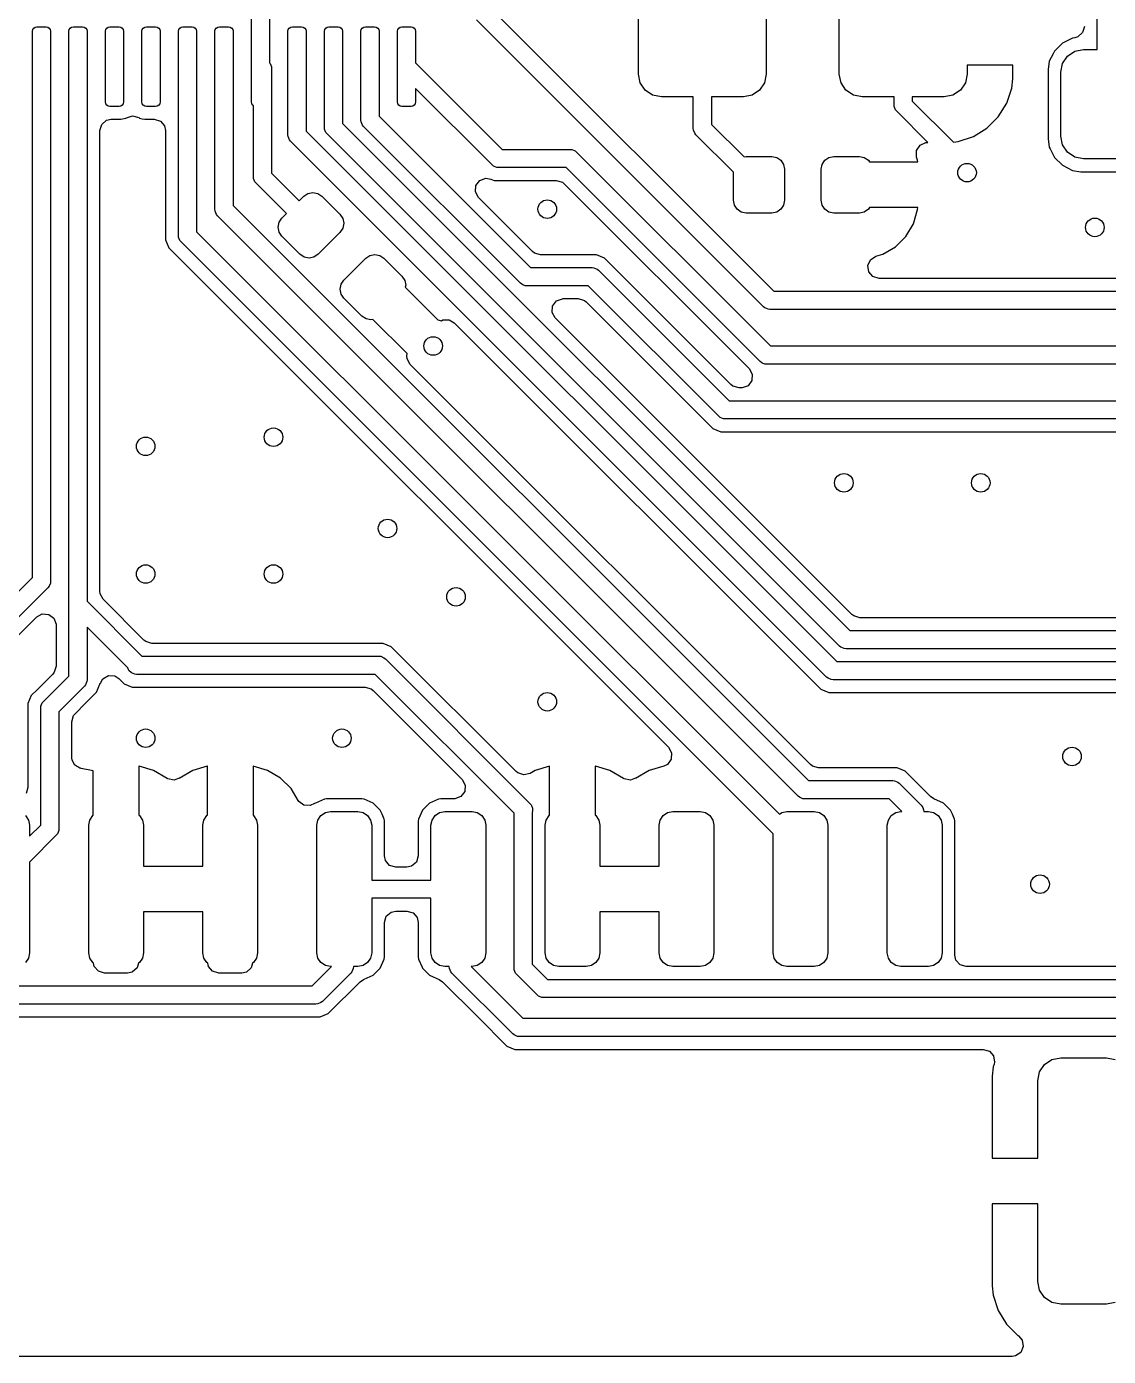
# Model space of a CAD drawing. Header units: inches. Extents: x 5.14 to 7.42, y -4.57 to -3.18.
# Drawn here: x 5.948 to 6.415, y -4.566 to -3.992 of the extents above; entities that cross this region are included whole.
import ezdxf

# ---------------------------------------------------------------- set-up
doc = ezdxf.new("R2010")
doc.units = ezdxf.units.IN
doc.header["$MEASUREMENT"] = 0
doc.layers.add('F.Cu', color=13, linetype='CONTINUOUS', true_color=0xc83434)

msp = doc.modelspace()

# ---------------------------------------------------------------- linework, layer by layer
at = {"layer": 'F.Cu', "linetype": 'CONTINUOUS'}
for p, q in [((6.40996, -4.00163), (6.40996, -3.96689)), ((6.04512, -3.99376), (6.04512, -3.97953)), ((6.05299, -3.97774), (6.05299, -3.99376)), ((6.14896, -3.98447), (6.27045, -4.10596)), ((6.21213, -4.01226), (6.21213, -3.9847)), ((6.26724, -3.9847), (6.26724, -4.01226)), ((6.29874, -4.01226), (6.29874, -3.98555)), ((5.95063, -3.99376), (5.95078, -3.99301)), ((5.95063, -4.00902), (5.95063, -3.99376)), ((5.95078, -3.99301), (5.95121, -3.99237)), ((5.95121, -3.99237), (5.95185, -3.99194)), ((5.95185, -3.99194), (5.9526, -3.99179)), ((5.9526, -3.99179), (5.95654, -3.99179)), ((5.95654, -3.99179), (5.95729, -3.99194)), ((5.95729, -3.99194), (5.95793, -3.99237)), ((5.95793, -3.99237), (5.95835, -3.99301)), ((5.95835, -3.99301), (5.9585, -3.99376)), ((5.9585, -3.99376), (5.9585, -4.00902)), ((5.96638, -3.99376), (5.96653, -3.99301)), ((5.96638, -4.00902), (5.96638, -3.99376)), ((5.96653, -3.99301), (5.96695, -3.99237)), ((5.96695, -3.99237), (5.96759, -3.99194)), ((5.96759, -3.99194), (5.96835, -3.99179)), ((5.96835, -3.99179), (5.97228, -3.99179)), ((5.97228, -3.99179), (5.97304, -3.99194)), ((5.97304, -3.99194), (5.97368, -3.99237)), ((5.97368, -3.99237), (5.9741, -3.99301)), ((5.9741, -3.99301), (5.97425, -3.99376)), ((5.97425, -3.99376), (5.97425, -4.02427)), ((5.98213, -3.99376), (5.98228, -3.99301)), ((5.98213, -4.02427), (5.98213, -3.99376)), ((5.98228, -3.99301), (5.9827, -3.99237)), ((5.9827, -3.99237), (5.98334, -3.99194)), ((5.98334, -3.99194), (5.98409, -3.99179)), ((5.98409, -3.99179), (5.98803, -3.99179)), ((5.98803, -3.99179), (5.98878, -3.99194)), ((5.98878, -3.99194), (5.98942, -3.99237)), ((5.98942, -3.99237), (5.98985, -3.99301)), ((5.98985, -3.99301), (5.99, -3.99376)), ((5.99, -3.99376), (5.99, -4.02427)), ((5.99787, -3.99376), (5.99802, -3.99301)), ((5.99787, -4.02427), (5.99787, -3.99376)), ((5.99802, -3.99301), (5.99845, -3.99237)), ((5.99845, -3.99237), (5.99909, -3.99194)), ((5.99909, -3.99194), (5.99984, -3.99179)), ((5.99984, -3.99179), (6.00378, -3.99179)), ((6.00378, -3.99179), (6.00453, -3.99194)), ((6.00453, -3.99194), (6.00517, -3.99237)), ((6.00517, -3.99237), (6.0056, -3.99301)), ((6.0056, -3.99301), (6.00575, -3.99376)), ((6.00575, -3.99376), (6.00575, -4.02427)), ((6.01362, -3.99376), (6.01377, -3.99301)), ((6.01362, -4.00902), (6.01362, -3.99376)), ((6.01377, -3.99301), (6.0142, -3.99237)), ((6.0142, -3.99237), (6.01484, -3.99194)), ((6.01484, -3.99194), (6.01559, -3.99179)), ((6.01559, -3.99179), (6.01953, -3.99179)), ((6.01953, -3.99179), (6.02028, -3.99194)), ((6.02028, -3.99194), (6.02092, -3.99237)), ((6.02092, -3.99237), (6.02135, -3.99301)), ((6.02135, -3.99301), (6.0215, -3.99376)), ((6.0215, -3.99376), (6.0215, -4.00902)), ((6.02937, -3.99376), (6.02952, -3.99301)), ((6.02937, -4.00902), (6.02937, -3.99376)), ((6.02952, -3.99301), (6.02995, -3.99237)), ((6.02995, -3.99237), (6.03059, -3.99194)), ((6.03059, -3.99194), (6.03134, -3.99179)), ((6.03134, -3.99179), (6.03528, -3.99179)), ((6.03528, -3.99179), (6.03603, -3.99194)), ((6.03603, -3.99194), (6.03667, -3.99237)), ((6.03667, -3.99237), (6.03709, -3.99301)), ((6.03709, -3.99301), (6.03724, -3.99376)), ((6.03724, -3.99376), (6.03724, -4.00902)), ((6.04512, -4.02427), (6.04512, -3.99376)), ((6.05299, -3.99376), (6.05299, -4.00745)), ((6.06087, -3.99376), (6.06102, -3.99301)), ((6.06087, -4.00902), (6.06087, -3.99376)), ((6.06102, -3.99301), (6.06144, -3.99237)), ((6.06144, -3.99237), (6.06208, -3.99194)), ((6.06208, -3.99194), (6.06283, -3.99179)), ((6.06283, -3.99179), (6.06677, -3.99179)), ((6.06677, -3.99179), (6.06753, -3.99194)), ((6.06753, -3.99194), (6.06816, -3.99237)), ((6.06816, -3.99237), (6.06859, -3.99301)), ((6.06859, -3.99301), (6.06874, -3.99376)), ((6.06874, -3.99376), (6.06874, -4.00902)), ((6.07661, -3.99376), (6.07676, -3.99301)), ((6.07661, -4.00902), (6.07661, -3.99376)), ((6.07676, -3.99301), (6.07719, -3.99237)), ((6.07719, -3.99237), (6.07783, -3.99194)), ((6.07783, -3.99194), (6.07858, -3.99179)), ((6.07858, -3.99179), (6.08252, -3.99179)), ((6.08252, -3.99179), (6.08327, -3.99194)), ((6.08327, -3.99194), (6.08391, -3.99237)), ((6.08391, -3.99237), (6.08434, -3.99301)), ((6.08434, -3.99301), (6.08449, -3.99376)), ((6.08449, -3.99376), (6.08449, -4.00902)), ((6.09236, -3.99376), (6.09251, -3.99301)), ((6.09236, -4.00902), (6.09236, -3.99376)), ((6.09251, -3.99301), (6.09294, -3.99237)), ((6.09294, -3.99237), (6.09358, -3.99194)), ((6.09358, -3.99194), (6.09433, -3.99179)), ((6.09433, -3.99179), (6.09827, -3.99179)), ((6.09827, -3.99179), (6.09902, -3.99194)), ((6.09902, -3.99194), (6.09966, -3.99237)), ((6.09966, -3.99237), (6.10009, -3.99301)), ((6.10009, -3.99301), (6.10024, -3.99376)), ((6.10024, -3.99376), (6.10024, -4.00902)), ((6.10811, -3.99376), (6.10826, -3.99301)), ((6.10811, -4.02427), (6.10811, -3.99376)), ((6.10826, -3.99301), (6.10869, -3.99237)), ((6.10869, -3.99237), (6.10933, -3.99194)), ((6.10933, -3.99194), (6.11008, -3.99179)), ((6.11008, -3.99179), (6.11402, -3.99179)), ((6.11402, -3.99179), (6.11477, -3.99194)), ((6.11477, -3.99194), (6.11541, -3.99237)), ((6.11541, -3.99237), (6.11583, -3.99301)), ((6.11583, -3.99301), (6.11598, -3.99376)), ((6.11598, -3.99376), (6.11598, -4.00738)), ((6.26604, -4.11269), (6.14224, -3.98889)), ((6.40367, -3.99434), (6.40159, -3.99615)), ((6.40444, -3.9917), (6.40367, -3.99434)), ((6.39499, -3.99889), (6.39155, -4.00233)), ((6.39933, -3.99668), (6.39499, -3.99889)), ((6.39499, -3.99889), (6.39499, -3.99889)), ((6.39499, -3.99889), (6.39499, -3.99889)), ((6.40032, -3.99653), (6.39933, -3.99668)), ((6.39933, -3.99668), (6.39933, -3.99668)), ((6.39933, -3.99668), (6.39933, -3.99668)), ((6.40159, -3.99615), (6.40032, -3.99653)), ((6.39098, -4.00344), (6.38934, -4.00667)), ((6.39155, -4.00233), (6.39098, -4.00344)), ((6.39155, -4.00233), (6.39155, -4.00233)), ((6.39155, -4.00233), (6.39155, -4.00233)), ((6.39504, -4.00771), (6.39717, -4.00452)), ((6.39717, -4.00452), (6.40037, -4.00238)), ((6.40037, -4.00238), (6.40413, -4.00163)), ((6.40413, -4.00163), (6.40996, -4.00163)), ((5.95063, -4.22949), (5.95063, -4.00902)), ((5.9585, -4.00902), (5.9585, -4.23112)), ((5.96638, -4.27205), (5.96638, -4.00902)), ((5.96638, -4.00902), (5.96638, -4.00902)), ((6.01362, -4.08189), (6.01362, -4.00902)), ((6.0215, -4.00902), (6.0215, -4.08026)), ((6.02937, -4.07059), (6.02937, -4.00902)), ((6.03724, -4.00902), (6.03724, -4.06896)), ((6.05299, -4.00745), (6.05319, -4.00769)), ((6.05319, -4.00769), (6.05378, -4.00911)), ((6.05378, -4.00911), (6.05386, -4.00988)), ((6.05386, -4.00988), (6.05386, -4.05497)), ((6.06087, -4.03844), (6.06087, -4.00902)), ((6.06874, -4.00902), (6.06874, -4.03681)), ((6.07661, -4.03523), (6.07661, -4.00902)), ((6.08449, -4.00902), (6.08449, -4.0336)), ((6.09236, -4.03207), (6.09236, -4.00902)), ((6.10024, -4.00902), (6.10024, -4.03044)), ((6.11598, -4.00738), (6.15334, -4.04474)), ((6.37354, -4.00833), (6.35386, -4.00833)), ((6.35386, -4.00833), (6.35386, -4.01226)), ((6.37354, -4.01423), (6.37354, -4.00833)), ((6.38934, -4.00667), (6.38877, -4.01027)), ((6.38877, -4.01027), (6.38877, -4.04024)), ((6.38934, -4.00667), (6.38934, -4.00667)), ((6.39429, -4.01148), (6.39504, -4.00771)), ((6.39429, -4.03904), (6.39429, -4.01148)), ((6.21288, -4.01603), (6.21213, -4.01226)), ((6.21501, -4.01922), (6.21288, -4.01603)), ((6.2665, -4.01603), (6.26436, -4.01922)), ((6.26724, -4.01226), (6.2665, -4.01603)), ((6.29949, -4.01603), (6.29874, -4.01226)), ((6.30162, -4.01922), (6.29949, -4.01603)), ((6.35311, -4.01603), (6.35098, -4.01922)), ((6.35386, -4.01226), (6.35311, -4.01603)), ((6.37313, -4.01828), (6.37354, -4.01423)), ((6.37354, -4.01423), (6.37354, -4.01423)), ((6.14893, -4.05147), (6.11598, -4.01852)), ((6.11598, -4.01852), (6.11598, -4.02427)), ((6.2182, -4.02136), (6.21501, -4.01922)), ((6.22197, -4.02211), (6.2182, -4.02136)), ((6.23575, -4.02211), (6.22197, -4.02211)), ((6.23575, -4.03561), (6.23575, -4.02211)), ((6.2574, -4.02211), (6.24362, -4.02211)), ((6.24362, -4.02211), (6.24362, -4.03398)), ((6.26117, -4.02136), (6.2574, -4.02211)), ((6.26436, -4.01922), (6.26117, -4.02136)), ((6.30482, -4.02136), (6.30162, -4.01922)), ((6.30858, -4.02211), (6.30482, -4.02136)), ((6.32236, -4.02211), (6.30858, -4.02211)), ((6.32236, -4.02553), (6.32236, -4.02211)), ((6.34402, -4.02211), (6.33024, -4.02211)), ((6.33024, -4.02211), (6.33024, -4.0239)), ((6.34778, -4.02136), (6.34402, -4.02211)), ((6.35098, -4.01922), (6.34778, -4.02136)), ((6.37096, -4.02483), (6.37313, -4.01828)), ((6.37313, -4.01828), (6.37313, -4.01828)), ((5.97425, -4.02427), (5.97425, -4.02427)), ((5.97425, -4.02427), (5.97425, -4.23977)), ((5.98228, -4.02502), (5.98213, -4.02427)), ((5.9827, -4.02566), (5.98228, -4.02502)), ((5.98334, -4.02609), (5.9827, -4.02566)), ((5.98409, -4.02624), (5.98334, -4.02609)), ((5.98803, -4.02624), (5.98409, -4.02624)), ((5.98878, -4.02609), (5.98803, -4.02624)), ((5.98942, -4.02566), (5.98878, -4.02609)), ((5.98985, -4.02502), (5.98942, -4.02566)), ((5.99, -4.02427), (5.98985, -4.02502)), ((5.99802, -4.02502), (5.99787, -4.02427)), ((5.99845, -4.02566), (5.99802, -4.02502)), ((5.99909, -4.02609), (5.99845, -4.02566)), ((5.99984, -4.02624), (5.99909, -4.02609)), ((6.00378, -4.02624), (5.99984, -4.02624)), ((6.00453, -4.02609), (6.00378, -4.02624)), ((6.00517, -4.02566), (6.00453, -4.02609)), ((6.0056, -4.02502), (6.00517, -4.02566)), ((6.00575, -4.02427), (6.0056, -4.02502)), ((6.04527, -4.02502), (6.04512, -4.02427)), ((6.04569, -4.02566), (6.04527, -4.02502)), ((6.04598, -4.02586), (6.04569, -4.02566)), ((6.04598, -4.0566), (6.04598, -4.02586)), ((6.10826, -4.02502), (6.10811, -4.02427)), ((6.10869, -4.02566), (6.10826, -4.02502)), ((6.10933, -4.02609), (6.10869, -4.02566)), ((6.11008, -4.02624), (6.10933, -4.02609)), ((6.11402, -4.02624), (6.11008, -4.02624)), ((6.11477, -4.02609), (6.11402, -4.02624)), ((6.11541, -4.02566), (6.11477, -4.02609)), ((6.11583, -4.02502), (6.11541, -4.02566)), ((6.11598, -4.02427), (6.11583, -4.02502)), ((6.32244, -4.0263), (6.32236, -4.02553)), ((6.32303, -4.02772), (6.32244, -4.0263)), ((6.32352, -4.02831), (6.32303, -4.02772)), ((6.33699, -4.04179), (6.32352, -4.02831)), ((6.33024, -4.0239), (6.34793, -4.04159)), ((6.36734, -4.0307), (6.37096, -4.02483)), ((6.37096, -4.02483), (6.37096, -4.02483)), ((5.97977, -4.03664), (5.98055, -4.034)), ((5.98055, -4.034), (5.98263, -4.0322)), ((5.98263, -4.0322), (5.98465, -4.03176)), ((5.98465, -4.03176), (5.98877, -4.03176)), ((5.98877, -4.03176), (5.99095, -4.03133)), ((5.99095, -4.03133), (5.99122, -4.03114)), ((5.99122, -4.03114), (5.99385, -4.03032)), ((5.99385, -4.03032), (5.9965, -4.03105)), ((5.9965, -4.03105), (5.99665, -4.03114)), ((5.99665, -4.03114), (5.99692, -4.03133)), ((5.99692, -4.03133), (5.99692, -4.03133)), ((5.99692, -4.03133), (5.99692, -4.03133)), ((5.99692, -4.03133), (5.99794, -4.03153)), ((5.99794, -4.03153), (5.99911, -4.03176)), ((5.99911, -4.03176), (6.00322, -4.03176)), ((6.00322, -4.03176), (6.00586, -4.03253)), ((6.00586, -4.03253), (6.00766, -4.03461)), ((6.08449, -4.0336), (6.30328, -4.25239)), ((6.09244, -4.03283), (6.09236, -4.03207)), ((6.09303, -4.03425), (6.09244, -4.03283)), ((6.09352, -4.03485), (6.09303, -4.03425)), ((6.10024, -4.03044), (6.16557, -4.09577)), ((6.24362, -4.03398), (6.25764, -4.048)), ((6.36245, -4.03558), (6.36734, -4.0307)), ((5.97977, -4.23546), (5.97977, -4.03664)), ((6.00766, -4.03461), (6.0081, -4.03664)), ((6.0081, -4.03664), (6.0081, -4.08377)), ((6.06094, -4.03921), (6.06087, -4.03844)), ((6.06153, -4.04063), (6.06094, -4.03921)), ((6.06874, -4.03681), (6.29769, -4.26577)), ((6.07669, -4.036), (6.07661, -4.03523)), ((6.07728, -4.03742), (6.07669, -4.036)), ((6.07777, -4.03802), (6.07728, -4.03742)), ((6.29887, -4.25911), (6.07777, -4.03802)), ((6.16115, -4.10249), (6.09352, -4.03485)), ((6.23582, -4.03638), (6.23575, -4.03561)), ((6.23641, -4.0378), (6.23582, -4.03638)), ((6.2369, -4.03839), (6.23641, -4.0378)), ((6.25307, -4.05456), (6.2369, -4.03839)), ((6.35003, -4.04138), (6.35658, -4.03921)), ((6.35658, -4.03921), (6.36245, -4.03558)), ((6.35658, -4.03921), (6.35658, -4.03921)), ((6.38877, -4.04024), (6.38877, -4.04024)), ((6.38877, -4.04024), (6.38934, -4.04384)), ((6.39504, -4.0428), (6.39429, -4.03904)), ((6.06202, -4.04123), (6.06153, -4.04063)), ((6.29328, -4.27249), (6.06202, -4.04123)), ((6.15334, -4.04474), (6.1826, -4.04474)), ((6.1826, -4.04474), (6.18337, -4.04482)), ((6.18337, -4.04482), (6.18479, -4.04541)), ((6.18479, -4.04541), (6.18538, -4.0459)), ((6.18538, -4.0459), (6.26907, -4.12959)), ((6.3321, -4.04804), (6.33211, -4.04528)), ((6.33211, -4.04528), (6.3336, -4.04297)), ((6.3336, -4.04297), (6.33611, -4.04184)), ((6.33611, -4.04184), (6.33679, -4.04179)), ((6.33679, -4.04179), (6.33699, -4.04179)), ((6.34793, -4.04159), (6.35003, -4.04138)), ((6.38934, -4.04384), (6.38934, -4.04384)), ((6.38934, -4.04384), (6.38971, -4.04457)), ((6.38971, -4.04457), (6.39155, -4.04818)), ((6.39717, -4.046), (6.39504, -4.0428)), ((6.40037, -4.04813), (6.39717, -4.046)), ((6.14953, -4.05195), (6.14893, -4.05147)), ((6.25764, -4.048), (6.25858, -4.04781)), ((6.25858, -4.04781), (6.26961, -4.04781)), ((6.26961, -4.04781), (6.27172, -4.04823)), ((6.27172, -4.04823), (6.2735, -4.04943)), ((6.2735, -4.04943), (6.2747, -4.05122)), ((6.2747, -4.05122), (6.27512, -4.05333)), ((6.29087, -4.05333), (6.29129, -4.05122)), ((6.29129, -4.05122), (6.29248, -4.04943)), ((6.29248, -4.04943), (6.29427, -4.04823)), ((6.29427, -4.04823), (6.29638, -4.04781)), ((6.29638, -4.04781), (6.3074, -4.04781)), ((6.3074, -4.04781), (6.30951, -4.04823)), ((6.30951, -4.04823), (6.3113, -4.04943)), ((6.3113, -4.04943), (6.3118, -4.05018)), ((6.3118, -4.05018), (6.33255, -4.05018)), ((6.33249, -4.04935), (6.3321, -4.04804)), ((6.33255, -4.05018), (6.33249, -4.04935)), ((6.39155, -4.04818), (6.39155, -4.04818)), ((6.39155, -4.04818), (6.39155, -4.04818)), ((6.39155, -4.04818), (6.39499, -4.05162)), ((6.39499, -4.05162), (6.39499, -4.05162)), ((6.39499, -4.05162), (6.39499, -4.05162)), ((6.39499, -4.05162), (6.39933, -4.05383)), ((6.40413, -4.04888), (6.40037, -4.04813)), ((6.42579, -4.04888), (6.40413, -4.04888)), ((6.04606, -4.05737), (6.04598, -4.0566)), ((6.04665, -4.05878), (6.04606, -4.05737)), ((6.05386, -4.05497), (6.0658, -4.06691)), ((6.14366, -4.05817), (6.14624, -4.05721)), ((6.14624, -4.05721), (6.14846, -4.05757)), ((6.15094, -4.05254), (6.14953, -4.05195)), ((6.15171, -4.05262), (6.15094, -4.05254)), ((6.18097, -4.05262), (6.15171, -4.05262)), ((6.26466, -4.13631), (6.18097, -4.05262)), ((6.25307, -4.06671), (6.25307, -4.05456)), ((6.27512, -4.05333), (6.27512, -4.06671)), ((6.29087, -4.06671), (6.29087, -4.05333)), ((6.39933, -4.05383), (6.39933, -4.05383)), ((6.39933, -4.05383), (6.39933, -4.05383)), ((6.39933, -4.05383), (6.40292, -4.0544)), ((6.40292, -4.0544), (6.40292, -4.0544)), ((6.40292, -4.0544), (6.427, -4.0544)), ((6.04714, -4.05938), (6.04665, -4.05878)), ((6.06023, -4.07248), (6.04714, -4.05938)), ((6.14182, -4.06312), (6.14201, -4.06037)), ((6.14314, -4.06553), (6.14182, -4.06312)), ((6.14201, -4.06037), (6.14366, -4.05817)), ((6.14846, -4.05757), (6.14983, -4.05814)), ((6.14983, -4.05814), (6.17666, -4.05814)), ((6.17666, -4.05814), (6.1793, -4.05891)), ((6.1793, -4.05891), (6.18011, -4.05957)), ((6.18011, -4.05957), (6.2599, -4.13936)), ((6.03724, -4.06896), (6.28544, -4.31716)), ((6.0658, -4.06691), (6.06775, -4.06496)), ((6.06775, -4.06496), (6.06954, -4.06376)), ((6.06954, -4.06376), (6.07165, -4.06334)), ((6.07165, -4.06334), (6.07376, -4.06376)), ((6.07376, -4.06376), (6.07554, -4.06496)), ((6.07554, -4.06496), (6.08334, -4.07275)), ((6.16642, -4.08882), (6.14314, -4.06553)), ((6.25349, -4.06882), (6.25307, -4.06671)), ((6.25469, -4.07061), (6.25349, -4.06882)), ((6.2747, -4.06882), (6.2735, -4.07061)), ((6.27512, -4.06671), (6.2747, -4.06882)), ((6.29129, -4.06882), (6.29087, -4.06671)), ((6.29248, -4.07061), (6.29129, -4.06882)), ((6.02945, -4.07136), (6.02937, -4.07059)), ((6.03003, -4.07278), (6.02945, -4.07136)), ((6.03052, -4.07337), (6.03003, -4.07278)), ((6.28103, -4.32388), (6.03052, -4.07337)), ((6.05709, -4.07621), (6.05828, -4.07442)), ((6.05828, -4.07442), (6.06023, -4.07248)), ((6.08334, -4.07275), (6.08453, -4.07454)), ((6.08453, -4.07454), (6.08495, -4.07665)), ((6.25647, -4.0718), (6.25469, -4.07061)), ((6.25858, -4.07222), (6.25647, -4.0718)), ((6.26961, -4.07222), (6.25858, -4.07222)), ((6.27172, -4.0718), (6.26961, -4.07222)), ((6.2735, -4.07061), (6.27172, -4.0718)), ((6.29427, -4.0718), (6.29248, -4.07061)), ((6.29638, -4.07222), (6.29427, -4.0718)), ((6.3074, -4.07222), (6.29638, -4.07222)), ((6.30951, -4.0718), (6.3074, -4.07222)), ((6.3113, -4.07061), (6.30951, -4.0718)), ((6.3118, -4.06986), (6.3113, -4.07061)), ((6.33255, -4.06986), (6.3118, -4.06986)), ((6.33071, -4.0768), (6.33249, -4.07069)), ((6.33249, -4.07069), (6.33255, -4.06986)), ((6.33249, -4.07069), (6.33249, -4.07069)), ((6.0215, -4.08026), (6.27289, -4.33165)), ((6.05667, -4.07832), (6.05709, -4.07621)), ((6.05709, -4.08043), (6.05667, -4.07832)), ((6.05828, -4.08222), (6.05709, -4.08043)), ((6.08453, -4.07876), (6.08334, -4.08055)), ((6.08495, -4.07665), (6.08453, -4.07876)), ((6.32747, -4.08228), (6.33071, -4.0768)), ((6.33071, -4.0768), (6.33071, -4.0768)), ((6.0081, -4.08377), (6.00954, -4.08724)), ((6.0137, -4.08265), (6.01362, -4.08189)), ((6.01429, -4.08407), (6.0137, -4.08265)), ((6.01478, -4.08467), (6.01429, -4.08407)), ((6.27024, -4.34013), (6.01478, -4.08467)), ((6.06608, -4.09001), (6.05828, -4.08222)), ((6.08334, -4.08055), (6.07387, -4.09001)), ((6.32297, -4.08678), (6.32747, -4.08228)), ((6.32747, -4.08228), (6.32747, -4.08228)), ((6.00954, -4.08724), (6.22509, -4.30279)), ((6.06787, -4.09121), (6.06608, -4.09001)), ((6.06998, -4.09163), (6.06787, -4.09121)), ((6.07208, -4.09121), (6.06998, -4.09163)), ((6.07387, -4.09001), (6.07208, -4.09121)), ((6.08501, -4.10115), (6.09447, -4.09168)), ((6.09447, -4.09168), (6.09626, -4.09049)), ((6.09626, -4.09049), (6.09837, -4.09007)), ((6.09837, -4.09007), (6.10048, -4.09049)), ((6.10048, -4.09049), (6.10227, -4.09168)), ((6.10227, -4.09168), (6.11006, -4.09948)), ((6.16724, -4.08947), (6.16642, -4.08882)), ((6.16988, -4.09025), (6.16724, -4.08947)), ((6.19397, -4.09025), (6.16988, -4.09025)), ((6.19744, -4.09169), (6.19397, -4.09025)), ((6.19397, -4.09025), (6.19397, -4.09025)), ((6.25201, -4.14626), (6.19744, -4.09169)), ((6.31222, -4.09237), (6.31454, -4.09088)), ((6.31454, -4.09088), (6.31455, -4.09087)), ((6.31455, -4.09087), (6.31749, -4.09002)), ((6.31749, -4.09002), (6.32297, -4.08678)), ((6.31749, -4.09002), (6.31749, -4.09002)), ((6.32297, -4.08678), (6.32297, -4.08678)), ((6.16557, -4.09577), (6.19209, -4.09577)), ((6.19209, -4.09577), (6.19285, -4.09584)), ((6.19285, -4.09584), (6.19427, -4.09643)), ((6.19427, -4.09643), (6.19487, -4.09692)), ((6.19487, -4.09692), (6.25116, -4.15321)), ((6.31108, -4.09487), (6.31222, -4.09237)), ((6.31147, -4.09759), (6.31108, -4.09487)), ((6.31327, -4.09967), (6.31147, -4.09759)), ((6.08339, -4.10505), (6.08381, -4.10294)), ((6.08381, -4.10294), (6.08501, -4.10115)), ((6.11006, -4.09948), (6.11126, -4.10127)), ((6.11126, -4.10127), (6.11168, -4.10338)), ((6.11168, -4.10338), (6.1115, -4.10426)), ((6.16175, -4.10298), (6.16115, -4.10249)), ((6.16216, -4.10315), (6.16175, -4.10298)), ((6.16317, -4.10357), (6.16216, -4.10315)), ((6.31591, -4.10044), (6.31327, -4.09967)), ((6.54477, -4.10044), (6.31591, -4.10044)), ((6.08381, -4.10716), (6.08339, -4.10505)), ((6.08501, -4.10894), (6.08381, -4.10716)), ((6.0928, -4.11674), (6.08501, -4.10894)), ((6.1115, -4.10426), (6.12557, -4.11833)), ((6.16394, -4.10364), (6.16317, -4.10357)), ((6.19046, -4.10364), (6.16394, -4.10364)), ((6.17671, -4.11014), (6.17929, -4.10917)), ((6.17929, -4.10917), (6.17964, -4.10916)), ((6.17964, -4.10916), (6.18615, -4.10916)), ((6.18615, -4.10916), (6.18879, -4.10994)), ((6.24674, -4.15993), (6.19046, -4.10364)), ((6.27045, -4.10596), (6.54908, -4.10596)), ((6.17487, -4.11508), (6.17507, -4.11234)), ((6.17507, -4.11234), (6.17671, -4.11014)), ((6.18879, -4.10994), (6.1896, -4.11059)), ((6.1896, -4.11059), (6.24417, -4.16516)), ((6.26663, -4.11318), (6.26604, -4.11269)), ((6.26805, -4.11376), (6.26663, -4.11318)), ((6.26882, -4.11384), (6.26805, -4.11376)), ((6.55071, -4.11384), (6.26882, -4.11384)), ((6.09459, -4.11793), (6.0928, -4.11674)), ((6.0967, -4.11835), (6.09459, -4.11793)), ((6.09758, -4.11818), (6.0967, -4.11835)), ((6.11226, -4.13285), (6.09758, -4.11818)), ((6.12557, -4.11833), (6.1271, -4.11874)), ((6.1271, -4.11874), (6.1277, -4.11835)), ((6.1277, -4.11835), (6.13045, -4.11833)), ((6.13045, -4.11833), (6.13256, -4.11957)), ((6.13256, -4.11957), (6.29071, -4.27772)), ((6.17619, -4.1175), (6.17487, -4.11508)), ((6.30414, -4.24544), (6.17619, -4.1175)), ((6.26907, -4.12959), (6.55572, -4.12959)), ((6.11222, -4.13391), (6.11226, -4.13285)), ((6.11232, -4.13514), (6.11222, -4.13391)), ((6.11364, -4.13755), (6.11232, -4.13514)), ((6.2863, -4.31021), (6.11364, -4.13755)), ((6.26525, -4.1368), (6.26466, -4.13631)), ((6.26567, -4.13697), (6.26525, -4.1368)), ((6.26667, -4.13739), (6.26567, -4.13697)), ((6.26744, -4.13746), (6.26667, -4.13739)), ((6.55735, -4.13746), (6.26744, -4.13746)), ((6.2599, -4.13936), (6.26122, -4.14177)), ((6.26122, -4.14177), (6.26102, -4.14451)), ((6.25283, -4.14691), (6.25201, -4.14626)), ((6.25547, -4.14769), (6.25283, -4.14691)), ((6.25645, -4.14769), (6.25547, -4.14769)), ((6.2568, -4.14768), (6.25645, -4.14769)), ((6.25937, -4.14672), (6.2568, -4.14768)), ((6.26102, -4.14451), (6.25937, -4.14672)), ((6.25116, -4.15321), (6.55695, -4.15321)), ((6.24734, -4.16042), (6.24674, -4.15993)), ((6.24876, -4.16101), (6.24734, -4.16042)), ((6.24417, -4.16516), (6.24765, -4.1666)), ((6.24765, -4.1666), (6.24765, -4.1666)), ((6.24765, -4.1666), (6.56046, -4.1666)), ((6.24953, -4.16108), (6.24876, -4.16101)), ((6.55858, -4.16108), (6.24953, -4.16108)), ((5.86115, -4.31896), (5.95063, -4.22949)), ((5.95735, -4.2339), (5.86787, -4.32338)), ((5.95784, -4.2333), (5.95735, -4.2339)), ((5.95843, -4.23188), (5.95784, -4.2333)), ((5.9585, -4.23112), (5.95843, -4.23188)), ((5.97988, -4.2365), (5.97977, -4.23546)), ((5.97425, -4.23977), (5.99793, -4.26344)), ((5.9812, -4.23891), (5.97988, -4.2365)), ((5.99879, -4.2565), (5.9812, -4.23891)), ((5.88238, -4.31668), (5.95252, -4.24653)), ((5.95252, -4.24653), (5.95494, -4.24521)), ((5.95494, -4.24521), (5.95768, -4.24541)), ((5.95768, -4.24541), (5.95988, -4.24706)), ((6.30495, -4.2461), (6.30414, -4.24544)), ((6.30759, -4.24687), (6.30495, -4.2461)), ((6.92823, -4.24687), (6.30759, -4.24687)), ((5.95988, -4.24706), (5.96085, -4.24964)), ((5.96085, -4.24964), (5.96086, -4.24998)), ((5.96086, -4.24998), (5.96086, -4.26774)), ((5.99189, -4.26854), (5.97425, -4.2509)), ((5.97425, -4.2509), (5.97425, -4.27368)), ((6.30328, -4.25239), (6.92635, -4.25239)), ((5.9996, -4.25715), (5.99879, -4.2565)), ((6.00224, -4.25793), (5.9996, -4.25715)), ((6.10201, -4.25793), (6.00224, -4.25793)), ((6.10549, -4.25936), (6.10201, -4.25793)), ((6.10201, -4.25793), (6.10201, -4.25793)), ((5.99793, -4.26344), (6.10013, -4.26344)), ((6.10013, -4.26344), (6.1009, -4.26352)), ((6.1009, -4.26352), (6.10232, -4.26411)), ((6.10232, -4.26411), (6.10291, -4.2646)), ((6.1594, -4.31328), (6.10549, -4.25936)), ((6.29946, -4.2596), (6.29887, -4.25911)), ((6.30088, -4.26019), (6.29946, -4.2596)), ((6.30165, -4.26027), (6.30088, -4.26019)), ((6.92472, -4.26027), (6.30165, -4.26027)), ((5.96086, -4.26774), (5.96008, -4.27038)), ((5.99232, -4.26957), (5.99189, -4.26854)), ((5.9934, -4.27066), (5.99232, -4.26957)), ((6.10291, -4.2646), (6.1653, -4.32699)), ((6.29769, -4.26577), (6.89051, -4.26577)), ((5.95943, -4.27119), (5.95283, -4.27779)), ((5.95541, -4.28302), (5.96638, -4.27205)), ((5.96008, -4.27038), (5.95943, -4.27119)), ((5.97418, -4.27445), (5.97359, -4.27587)), ((5.97425, -4.27368), (5.97418, -4.27445)), ((5.97833, -4.27904), (5.97977, -4.27556)), ((5.97977, -4.27556), (5.97996, -4.27512)), ((5.97977, -4.27556), (5.97977, -4.27556)), ((5.97996, -4.27512), (5.98002, -4.27514)), ((5.98002, -4.27514), (5.98103, -4.27322)), ((5.98103, -4.27322), (5.98342, -4.27186)), ((5.98342, -4.27186), (5.98616, -4.27201)), ((5.98616, -4.27201), (5.98799, -4.27316)), ((5.98799, -4.27316), (5.99023, -4.2754)), ((5.99023, -4.2754), (5.99371, -4.27684)), ((5.99482, -4.27124), (5.9934, -4.27066)), ((5.99559, -4.27132), (5.99482, -4.27124)), ((6.0985, -4.27132), (5.99559, -4.27132)), ((6.15844, -4.33126), (6.0985, -4.27132)), ((6.29388, -4.27298), (6.29328, -4.27249)), ((6.29429, -4.27315), (6.29388, -4.27298)), ((6.2953, -4.27357), (6.29429, -4.27315)), ((6.29606, -4.27364), (6.2953, -4.27357)), ((6.88888, -4.27364), (6.29606, -4.27364)), ((5.95017, -4.28045), (5.94873, -4.28393)), ((5.95283, -4.27779), (5.95017, -4.28045)), ((5.95017, -4.28045), (5.95017, -4.28045)), ((5.9731, -4.27646), (5.96213, -4.28744)), ((5.97359, -4.27587), (5.9731, -4.27646)), ((5.97344, -4.28393), (5.97833, -4.27904)), ((5.99371, -4.27684), (6.09419, -4.27684)), ((6.09419, -4.27684), (6.09683, -4.27761)), ((6.09683, -4.27761), (6.09764, -4.27827)), ((6.09764, -4.27827), (6.13605, -4.31668)), ((6.29071, -4.27772), (6.29418, -4.27916)), ((6.29418, -4.27916), (6.29795, -4.27916)), ((6.29795, -4.27916), (6.88457, -4.27916)), ((5.94873, -4.28393), (5.94873, -4.32013)), ((5.95425, -4.28581), (5.95433, -4.28504)), ((5.95425, -4.33633), (5.95425, -4.28581)), ((5.95433, -4.28504), (5.95492, -4.28362)), ((5.95492, -4.28362), (5.95541, -4.28302)), ((5.96908, -4.28829), (5.97344, -4.28393)), ((5.96213, -4.28744), (5.96213, -4.33796)), ((5.96765, -4.29175), (5.96842, -4.28911)), ((5.96765, -4.30713), (5.96765, -4.29175)), ((5.96842, -4.28911), (5.96908, -4.28829)), ((6.22509, -4.30279), (6.22641, -4.3052)), ((5.96769, -4.30781), (5.96765, -4.30713)), ((5.96781, -4.30806), (5.96769, -4.30781)), ((5.9678, -4.30833), (5.96781, -4.30806)), ((5.96837, -4.30929), (5.9678, -4.30833)), ((5.96883, -4.31031), (5.96837, -4.30929)), ((6.22621, -4.30795), (6.22456, -4.31015)), ((6.22641, -4.3052), (6.22621, -4.30795)), ((5.96906, -4.31046), (5.96883, -4.31031)), ((5.9692, -4.3107), (5.96906, -4.31046)), ((5.96971, -4.31095), (5.9692, -4.3107)), ((5.9702, -4.3112), (5.96971, -4.31095)), ((5.97114, -4.31181), (5.9702, -4.3112)), ((5.97141, -4.31181), (5.97114, -4.31181)), ((5.97165, -4.31193), (5.97141, -4.31181)), ((5.97693, -4.31289), (5.97165, -4.31193)), ((5.97693, -4.3321), (5.97693, -4.31289)), ((5.99671, -4.31096), (5.99661, -4.31095)), ((5.99661, -4.31095), (5.99661, -4.3321)), ((6.00292, -4.31276), (5.99671, -4.31096)), ((5.99671, -4.31096), (5.99671, -4.31096)), ((6.00875, -4.31621), (6.00292, -4.31276)), ((6.00292, -4.31276), (6.00292, -4.31276)), ((6.01983, -4.31276), (6.01401, -4.31621)), ((6.01984, -4.31276), (6.01983, -4.31276)), ((6.02604, -4.31096), (6.01984, -4.31276)), ((6.02614, -4.31095), (6.02604, -4.31096)), ((6.02614, -4.3321), (6.02614, -4.31095)), ((6.04593, -4.31096), (6.04583, -4.31095)), ((6.04583, -4.31095), (6.04583, -4.3321)), ((6.05213, -4.31276), (6.04593, -4.31096)), ((6.04593, -4.31096), (6.04593, -4.31096)), ((6.0577, -4.31606), (6.05213, -4.31276)), ((6.05213, -4.31276), (6.05213, -4.31276)), ((6.16006, -4.31383), (6.1594, -4.31328)), ((6.16267, -4.3147), (6.16006, -4.31383)), ((6.16534, -4.31403), (6.16267, -4.3147)), ((6.16747, -4.31276), (6.16534, -4.31403)), ((6.17368, -4.31096), (6.16747, -4.31276)), ((6.16747, -4.31276), (6.16747, -4.31276)), ((6.17378, -4.31095), (6.17368, -4.31096)), ((6.17378, -4.3321), (6.17378, -4.31095)), ((6.19356, -4.31096), (6.19346, -4.31095)), ((6.19346, -4.31095), (6.19346, -4.3321)), ((6.19977, -4.31276), (6.19356, -4.31096)), ((6.19356, -4.31096), (6.19356, -4.31096)), ((6.2056, -4.31621), (6.19977, -4.31276)), ((6.19977, -4.31276), (6.19977, -4.31276)), ((6.21669, -4.31276), (6.21086, -4.31621)), ((6.223, -4.31093), (6.21669, -4.31276)), ((6.21669, -4.31276), (6.21669, -4.31276)), ((6.22456, -4.31015), (6.223, -4.31093)), ((6.28711, -4.31086), (6.2863, -4.31021)), ((6.28975, -4.31164), (6.28711, -4.31086)), ((6.3237, -4.31164), (6.28975, -4.31164)), ((6.32718, -4.31308), (6.3237, -4.31164)), ((6.3237, -4.31164), (6.3237, -4.31164)), ((6.3381, -4.324), (6.32718, -4.31308)), ((5.94873, -4.32013), (5.94796, -4.32277)), ((6.00911, -4.31644), (6.00875, -4.31621)), ((6.01181, -4.31698), (6.00911, -4.31644)), ((6.01396, -4.31614), (6.01181, -4.31698)), ((6.01401, -4.31621), (6.01396, -4.31614)), ((6.06227, -4.32063), (6.0577, -4.31606)), ((6.0577, -4.31606), (6.0577, -4.31606)), ((6.06526, -4.32569), (6.06227, -4.32063)), ((6.06227, -4.32063), (6.06227, -4.32063)), ((6.13605, -4.31668), (6.13737, -4.31909)), ((6.13737, -4.31909), (6.13718, -4.32184)), ((6.20596, -4.31644), (6.2056, -4.31621)), ((6.20866, -4.31698), (6.20596, -4.31644)), ((6.21081, -4.31614), (6.20866, -4.31698)), ((6.21086, -4.31621), (6.21081, -4.31614)), ((6.28544, -4.31716), (6.32182, -4.31716)), ((6.32182, -4.31716), (6.32259, -4.31723)), ((6.32259, -4.31723), (6.32401, -4.31782)), ((6.32401, -4.31782), (6.32461, -4.31831)), ((6.32461, -4.31831), (6.33404, -4.32775)), ((6.06556, -4.32613), (6.06526, -4.32569)), ((6.06776, -4.32778), (6.06556, -4.32613)), ((6.07228, -4.327), (6.0705, -4.32797)), ((6.07235, -4.3271), (6.07228, -4.327)), ((6.07272, -4.32685), (6.07235, -4.3271)), ((6.07663, -4.32512), (6.07272, -4.32685)), ((6.07759, -4.32501), (6.07663, -4.32512)), ((6.07663, -4.32512), (6.07663, -4.32512)), ((6.09281, -4.32501), (6.07759, -4.32501)), ((6.07759, -4.32501), (6.07759, -4.32501)), ((6.09376, -4.32512), (6.09281, -4.32501)), ((6.09767, -4.32685), (6.09376, -4.32512)), ((6.10069, -4.32987), (6.09767, -4.32685)), ((6.09767, -4.32685), (6.09767, -4.32685)), ((6.09767, -4.32685), (6.09767, -4.32685)), ((6.12194, -4.32685), (6.11891, -4.32987)), ((6.12584, -4.32512), (6.12194, -4.32685)), ((6.12194, -4.32685), (6.12194, -4.32685)), ((6.1268, -4.32501), (6.12584, -4.32512)), ((6.12584, -4.32512), (6.12584, -4.32512)), ((6.1326, -4.32501), (6.1268, -4.32501)), ((6.1268, -4.32501), (6.1268, -4.32501)), ((6.13295, -4.325), (6.1326, -4.32501)), ((6.13553, -4.32404), (6.13295, -4.325)), ((6.13718, -4.32184), (6.13553, -4.32404)), ((6.1653, -4.32699), (6.16579, -4.32758)), ((6.28163, -4.32437), (6.28103, -4.32388)), ((6.28304, -4.32496), (6.28163, -4.32437)), ((6.28381, -4.32503), (6.28304, -4.32496)), ((6.32019, -4.32503), (6.28381, -4.32503)), ((6.32569, -4.33053), (6.32019, -4.32503)), ((6.33958, -4.32502), (6.3381, -4.324)), ((6.34373, -4.32685), (6.33958, -4.32502)), ((6.34675, -4.32987), (6.34373, -4.32685)), ((6.34373, -4.32685), (6.34373, -4.32685)), ((6.34373, -4.32685), (6.34373, -4.32685)), ((5.94764, -4.33226), (5.94892, -4.33418)), ((5.97541, -4.33418), (5.97669, -4.33226)), ((5.97669, -4.33226), (5.97693, -4.3321)), ((5.99661, -4.3321), (5.99685, -4.33226)), ((5.99685, -4.33226), (5.99813, -4.33418)), ((6.02462, -4.33418), (6.0259, -4.33226)), ((6.0259, -4.33226), (6.02614, -4.3321)), ((6.04583, -4.3321), (6.04607, -4.33226)), ((6.04607, -4.33226), (6.04735, -4.33418)), ((6.0705, -4.32797), (6.06776, -4.32778)), ((6.07384, -4.33418), (6.07512, -4.33226)), ((6.07512, -4.33226), (6.07703, -4.33098)), ((6.07703, -4.33098), (6.07929, -4.33053)), ((6.07929, -4.33053), (6.0911, -4.33053)), ((6.0911, -4.33053), (6.09336, -4.33098)), ((6.09336, -4.33098), (6.09528, -4.33226)), ((6.09528, -4.33226), (6.09656, -4.33418)), ((6.10148, -4.33165), (6.10069, -4.32987)), ((6.10242, -4.33378), (6.10148, -4.33165)), ((6.11891, -4.32987), (6.11719, -4.33378)), ((6.11891, -4.32987), (6.11891, -4.32987)), ((6.12305, -4.33418), (6.12433, -4.33226)), ((6.12433, -4.33226), (6.12624, -4.33098)), ((6.12624, -4.33098), (6.1285, -4.33053)), ((6.1285, -4.33053), (6.14032, -4.33053)), ((6.14032, -4.33053), (6.14258, -4.33098)), ((6.14258, -4.33098), (6.14449, -4.33226)), ((6.14449, -4.33226), (6.14577, -4.33418)), ((6.15844, -4.39807), (6.15844, -4.33126)), ((6.16579, -4.32758), (6.16595, -4.32797)), ((6.16595, -4.32797), (6.16638, -4.329)), ((6.16638, -4.33054), (6.16631, -4.33071)), ((6.16631, -4.33071), (6.16631, -4.39644)), ((6.16638, -4.329), (6.16638, -4.33054)), ((6.17226, -4.33418), (6.17354, -4.33226)), ((6.17354, -4.33226), (6.17378, -4.3321)), ((6.19346, -4.3321), (6.1937, -4.33226)), ((6.1937, -4.33226), (6.19498, -4.33418)), ((6.22147, -4.33418), (6.22275, -4.33226)), ((6.22275, -4.33226), (6.22467, -4.33098)), ((6.22467, -4.33098), (6.22693, -4.33053)), ((6.22693, -4.33053), (6.23874, -4.33053)), ((6.23874, -4.33053), (6.241, -4.33098)), ((6.241, -4.33098), (6.24292, -4.33226)), ((6.24292, -4.33226), (6.2442, -4.33418)), ((6.27289, -4.33165), (6.27388, -4.33098)), ((6.27388, -4.33098), (6.27614, -4.33053)), ((6.27614, -4.33053), (6.28795, -4.33053)), ((6.28795, -4.33053), (6.29021, -4.33098)), ((6.29021, -4.33098), (6.29213, -4.33226)), ((6.29213, -4.33226), (6.29341, -4.33418)), ((6.3199, -4.33418), (6.32118, -4.33226)), ((6.32118, -4.33226), (6.32309, -4.33098)), ((6.32309, -4.33098), (6.32535, -4.33053)), ((6.32535, -4.33053), (6.32569, -4.33053)), ((6.33404, -4.32775), (6.33453, -4.32834)), ((6.33453, -4.32834), (6.33471, -4.32876)), ((6.33471, -4.32876), (6.33512, -4.32976)), ((6.33512, -4.32976), (6.3352, -4.33053)), ((6.3352, -4.33053), (6.33717, -4.33053)), ((6.33717, -4.33053), (6.33943, -4.33098)), ((6.33943, -4.33098), (6.34134, -4.33226)), ((6.34134, -4.33226), (6.34262, -4.33418)), ((6.34754, -4.33165), (6.34675, -4.32987)), ((6.34848, -4.33378), (6.34754, -4.33165)), ((5.94892, -4.33418), (5.94937, -4.33644)), ((5.94937, -4.34121), (5.95425, -4.33633)), ((5.94937, -4.33644), (5.94937, -4.34121)), ((5.96205, -4.33873), (5.96146, -4.34015)), ((5.96213, -4.33796), (5.96205, -4.33873)), ((5.97496, -4.33644), (5.97541, -4.33418)), ((5.97496, -4.39156), (5.97496, -4.33644)), ((5.99813, -4.33418), (5.99858, -4.33644)), ((5.99858, -4.33644), (5.99858, -4.35415)), ((6.02417, -4.33644), (6.02462, -4.33418)), ((6.02417, -4.35415), (6.02417, -4.33644)), ((6.04735, -4.33418), (6.0478, -4.33644)), ((6.0478, -4.33644), (6.0478, -4.39156)), ((6.07339, -4.33644), (6.07384, -4.33418)), ((6.07339, -4.39156), (6.07339, -4.33644)), ((6.09656, -4.33418), (6.09701, -4.33644)), ((6.09701, -4.33644), (6.09701, -4.36006)), ((6.10249, -4.3344), (6.10242, -4.33378)), ((6.10242, -4.33378), (6.10242, -4.33378)), ((6.10253, -4.33473), (6.10249, -4.3344)), ((6.10253, -4.34966), (6.10253, -4.33473)), ((6.10253, -4.33473), (6.10253, -4.33473)), ((6.10253, -4.33473), (6.10253, -4.33473)), ((6.11719, -4.33378), (6.11708, -4.33473)), ((6.11708, -4.33473), (6.11708, -4.34966)), ((6.1226, -4.33644), (6.12305, -4.33418)), ((6.1226, -4.36006), (6.1226, -4.33644)), ((6.14577, -4.33418), (6.14622, -4.33644)), ((6.14622, -4.33644), (6.14622, -4.39156)), ((6.17181, -4.33644), (6.17226, -4.33418)), ((6.17181, -4.39156), (6.17181, -4.33644)), ((6.19498, -4.33418), (6.19543, -4.33644)), ((6.19543, -4.33644), (6.19543, -4.35415)), ((6.22102, -4.33644), (6.22147, -4.33418)), ((6.22102, -4.35415), (6.22102, -4.33644)), ((6.2442, -4.33418), (6.24465, -4.33644)), ((6.24465, -4.33644), (6.24465, -4.39156)), ((6.29341, -4.33418), (6.29386, -4.33644)), ((6.29386, -4.33644), (6.29386, -4.39156)), ((6.31945, -4.33644), (6.3199, -4.33418)), ((6.31945, -4.39156), (6.31945, -4.33644)), ((6.34262, -4.33418), (6.34307, -4.33644)), ((6.34307, -4.33644), (6.34307, -4.39156)), ((6.34855, -4.3344), (6.34848, -4.33378)), ((6.34848, -4.33378), (6.34848, -4.33378)), ((6.34859, -4.33473), (6.34855, -4.3344)), ((6.34859, -4.39256), (6.34859, -4.33473)), ((6.34859, -4.33473), (6.34859, -4.33473)), ((6.34859, -4.33473), (6.34859, -4.33473)), ((5.96097, -4.34074), (5.94937, -4.35235)), ((5.96146, -4.34015), (5.96097, -4.34074)), ((6.27024, -4.39156), (6.27024, -4.34013)), ((6.10297, -4.35169), (6.10253, -4.34966)), ((6.11708, -4.34966), (6.1163, -4.3523)), ((5.94937, -4.35235), (5.94937, -4.39156)), ((5.99858, -4.35415), (6.02417, -4.35415)), ((6.10477, -4.35376), (6.10297, -4.35169)), ((6.10741, -4.35454), (6.10477, -4.35376)), ((6.1122, -4.35454), (6.10741, -4.35454)), ((6.11423, -4.3541), (6.1122, -4.35454)), ((6.1163, -4.3523), (6.11423, -4.3541)), ((6.19543, -4.35415), (6.22102, -4.35415)), ((6.09701, -4.36006), (6.1226, -4.36006)), ((6.1226, -4.36793), (6.09701, -4.36793)), ((6.09701, -4.36793), (6.09701, -4.39156)), ((6.1226, -4.39156), (6.1226, -4.36793)), ((6.02417, -4.37384), (5.99858, -4.37384)), ((5.99858, -4.37384), (5.99858, -4.39156)), ((6.02417, -4.39156), (6.02417, -4.37384)), ((6.10253, -4.37833), (6.1033, -4.3757)), ((6.10253, -4.39326), (6.10253, -4.37833)), ((6.1033, -4.3757), (6.10538, -4.37389)), ((6.10538, -4.37389), (6.10741, -4.37345)), ((6.10741, -4.37345), (6.1122, -4.37345)), ((6.1122, -4.37345), (6.11484, -4.37423)), ((6.11484, -4.37423), (6.11664, -4.37631)), ((6.11664, -4.37631), (6.11708, -4.37833)), ((6.11708, -4.37833), (6.11708, -4.39326)), ((6.22102, -4.37384), (6.19543, -4.37384)), ((6.19543, -4.37384), (6.19543, -4.39156)), ((6.22102, -4.39156), (6.22102, -4.37384)), ((5.94892, -4.39382), (5.94764, -4.39573)), ((5.94937, -4.39156), (5.94892, -4.39382)), ((5.97541, -4.39382), (5.97496, -4.39156)), ((5.97669, -4.39573), (5.97541, -4.39382)), ((5.97706, -4.39598), (5.97669, -4.39573)), ((5.97737, -4.39739), (5.97706, -4.39598)), ((5.99642, -4.39602), (5.99584, -4.39801)), ((5.99685, -4.39573), (5.99642, -4.39602)), ((5.99813, -4.39382), (5.99685, -4.39573)), ((5.99858, -4.39156), (5.99813, -4.39382)), ((6.02462, -4.39382), (6.02417, -4.39156)), ((6.0259, -4.39573), (6.02462, -4.39382)), ((6.02628, -4.39598), (6.0259, -4.39573)), ((6.02658, -4.39739), (6.02628, -4.39598)), ((6.04564, -4.39602), (6.04505, -4.39801)), ((6.04607, -4.39573), (6.04564, -4.39602)), ((6.04735, -4.39382), (6.04607, -4.39573)), ((6.0478, -4.39156), (6.04735, -4.39382)), ((6.07384, -4.39382), (6.07339, -4.39156)), ((6.07512, -4.39573), (6.07384, -4.39382)), ((6.07703, -4.39701), (6.07512, -4.39573)), ((6.09528, -4.39573), (6.09336, -4.39701)), ((6.09656, -4.39382), (6.09528, -4.39573)), ((6.09701, -4.39156), (6.09656, -4.39382)), ((6.10069, -4.39812), (6.10242, -4.39422)), ((6.10242, -4.39422), (6.10253, -4.39326)), ((6.11708, -4.39326), (6.11708, -4.39326)), ((6.11708, -4.39326), (6.11719, -4.39422)), ((6.11719, -4.39422), (6.11719, -4.39422)), ((6.11719, -4.39422), (6.11874, -4.39772)), ((6.12305, -4.39382), (6.1226, -4.39156)), ((6.12433, -4.39573), (6.12305, -4.39382)), ((6.12624, -4.39701), (6.12433, -4.39573)), ((6.14449, -4.39573), (6.14258, -4.39701)), ((6.14577, -4.39382), (6.14449, -4.39573)), ((6.14622, -4.39156), (6.14577, -4.39382)), ((6.17226, -4.39382), (6.17181, -4.39156)), ((6.17354, -4.39573), (6.17226, -4.39382)), ((6.17546, -4.39701), (6.17354, -4.39573)), ((6.1937, -4.39573), (6.19179, -4.39701)), ((6.19498, -4.39382), (6.1937, -4.39573)), ((6.19543, -4.39156), (6.19498, -4.39382)), ((6.22147, -4.39382), (6.22102, -4.39156)), ((6.22275, -4.39573), (6.22147, -4.39382)), ((6.22467, -4.39701), (6.22275, -4.39573)), ((6.24292, -4.39573), (6.241, -4.39701)), ((6.2442, -4.39382), (6.24292, -4.39573)), ((6.24465, -4.39156), (6.2442, -4.39382)), ((6.27069, -4.39382), (6.27024, -4.39156)), ((6.27197, -4.39573), (6.27069, -4.39382)), ((6.27388, -4.39701), (6.27197, -4.39573)), ((6.29213, -4.39573), (6.29021, -4.39701)), ((6.29341, -4.39382), (6.29213, -4.39573)), ((6.29386, -4.39156), (6.29341, -4.39382)), ((6.3199, -4.39382), (6.31945, -4.39156)), ((6.32118, -4.39573), (6.3199, -4.39382)), ((6.32309, -4.39701), (6.32118, -4.39573)), ((6.34134, -4.39573), (6.33943, -4.39701)), ((6.34262, -4.39382), (6.34134, -4.39573)), ((6.34307, -4.39156), (6.34262, -4.39382)), ((6.34903, -4.39459), (6.34859, -4.39256)), ((6.35083, -4.39667), (6.34903, -4.39459)), ((5.97917, -4.39947), (5.97737, -4.39739)), ((5.98181, -4.40025), (5.97917, -4.39947)), ((5.99173, -4.40025), (5.98181, -4.40025)), ((5.99376, -4.39981), (5.99173, -4.40025)), ((5.99584, -4.39801), (5.99376, -4.39981)), ((6.02838, -4.39947), (6.02658, -4.39739)), ((6.03102, -4.40025), (6.02838, -4.39947)), ((6.04095, -4.40025), (6.03102, -4.40025)), ((6.04297, -4.39981), (6.04095, -4.40025)), ((6.04505, -4.39801), (6.04297, -4.39981)), ((6.07132, -4.40577), (6.07963, -4.39746)), ((6.08798, -4.40024), (6.07574, -4.41249)), ((6.07929, -4.39746), (6.07703, -4.39701)), ((6.07963, -4.39746), (6.07929, -4.39746)), ((6.08847, -4.39965), (6.08798, -4.40024)), ((6.08906, -4.39823), (6.08847, -4.39965)), ((6.08913, -4.39746), (6.08906, -4.39823)), ((6.0911, -4.39746), (6.08913, -4.39746)), ((6.09336, -4.39701), (6.0911, -4.39746)), ((6.09376, -4.40287), (6.09767, -4.40114)), ((6.09767, -4.40114), (6.10069, -4.39812)), ((6.11874, -4.39772), (6.11891, -4.39812)), ((6.11891, -4.39812), (6.12194, -4.40114)), ((6.12194, -4.40114), (6.12357, -4.40186)), ((6.12357, -4.40186), (6.12609, -4.40298)), ((6.1285, -4.39746), (6.12624, -4.39701)), ((6.13047, -4.39746), (6.1285, -4.39746)), ((6.13055, -4.39823), (6.13047, -4.39746)), ((6.13114, -4.39965), (6.13055, -4.39823)), ((6.13055, -4.39823), (6.13055, -4.39823)), ((6.13163, -4.40024), (6.13114, -4.39965)), ((6.15785, -4.42647), (6.13163, -4.40024)), ((6.14032, -4.39746), (6.13998, -4.39746)), ((6.13998, -4.39746), (6.16226, -4.41974)), ((6.14258, -4.39701), (6.14032, -4.39746)), ((6.15851, -4.39884), (6.15844, -4.39807)), ((6.1591, -4.40026), (6.15851, -4.39884)), ((6.15959, -4.40086), (6.1591, -4.40026)), ((6.16841, -4.40968), (6.15959, -4.40086)), ((6.16631, -4.39644), (6.17283, -4.40296)), ((6.17772, -4.39746), (6.17546, -4.39701)), ((6.18953, -4.39746), (6.17772, -4.39746)), ((6.19179, -4.39701), (6.18953, -4.39746)), ((6.22693, -4.39746), (6.22467, -4.39701)), ((6.23874, -4.39746), (6.22693, -4.39746)), ((6.241, -4.39701), (6.23874, -4.39746)), ((6.27614, -4.39746), (6.27388, -4.39701)), ((6.28795, -4.39746), (6.27614, -4.39746)), ((6.29021, -4.39701), (6.28795, -4.39746)), ((6.32535, -4.39746), (6.32309, -4.39701)), ((6.33717, -4.39746), (6.32535, -4.39746)), ((6.33943, -4.39701), (6.33717, -4.39746)), ((6.35347, -4.39744), (6.35083, -4.39667)), ((6.5088, -4.39744), (6.35347, -4.39744)), ((5.87557, -4.40577), (6.07132, -4.40577)), ((6.07831, -4.41772), (6.09204, -4.40399)), ((6.09204, -4.40399), (6.09352, -4.40298)), ((6.09352, -4.40298), (6.09376, -4.40287)), ((6.12609, -4.40298), (6.12757, -4.40399)), ((6.12757, -4.40399), (6.14274, -4.41916)), ((6.17283, -4.40296), (6.51311, -4.40296)), ((6.07514, -4.41298), (6.07372, -4.41357)), ((6.07574, -4.41249), (6.07514, -4.41298)), ((6.16901, -4.41017), (6.16841, -4.40968)), ((6.16943, -4.41034), (6.16901, -4.41017)), ((6.17043, -4.41076), (6.16943, -4.41034)), ((6.1712, -4.41083), (6.17043, -4.41076)), ((6.51474, -4.41083), (6.1712, -4.41083)), ((6.07295, -4.41364), (5.87394, -4.41364)), ((6.07372, -4.41357), (6.07295, -4.41364)), ((6.07483, -4.41916), (6.07831, -4.41772)), ((5.87206, -4.41916), (6.07483, -4.41916)), ((6.07483, -4.41916), (6.07483, -4.41916)), ((6.14274, -4.41916), (6.15527, -4.4317)), ((6.16226, -4.41974), (6.74239, -4.41974)), ((6.15844, -4.42695), (6.15785, -4.42647)), ((6.15986, -4.42754), (6.15844, -4.42695)), ((6.16063, -4.42762), (6.15986, -4.42754)), ((6.74402, -4.42762), (6.16063, -4.42762)), ((6.15527, -4.4317), (6.15875, -4.43314)), ((6.15875, -4.43314), (6.15875, -4.43314)), ((6.15875, -4.43314), (6.36087, -4.43314)), ((6.36087, -4.43314), (6.36351, -4.43391)), ((6.36351, -4.43391), (6.36531, -4.43599)), ((6.36531, -4.43599), (6.3657, -4.43871)), ((6.36514, -4.44066), (6.36472, -4.44471)), ((6.3655, -4.43956), (6.36514, -4.44066)), ((6.36514, -4.44066), (6.36514, -4.44066)), ((6.3657, -4.43871), (6.3655, -4.43956)), ((6.38516, -4.44291), (6.38729, -4.43971)), ((6.38729, -4.43971), (6.39049, -4.43758)), ((6.39049, -4.43758), (6.39425, -4.43683)), ((6.39425, -4.43683), (6.41394, -4.43683)), ((6.41394, -4.43683), (6.4177, -4.43758)), ((6.36472, -4.44471), (6.36472, -4.48014)), ((6.38441, -4.44667), (6.38516, -4.44291)), ((6.38441, -4.48014), (6.38441, -4.44667)), ((6.36472, -4.48014), (6.38441, -4.48014)), ((6.38441, -4.49982), (6.36472, -4.49982)), ((6.36472, -4.49982), (6.36472, -4.53526)), ((6.38441, -4.53329), (6.38441, -4.49982)), ((6.38516, -4.53705), (6.38441, -4.53329)), ((6.36472, -4.53526), (6.36514, -4.5393)), ((6.36514, -4.5393), (6.36731, -4.54585)), ((6.38729, -4.54025), (6.38516, -4.53705)), ((6.39049, -4.54238), (6.38729, -4.54025)), ((6.39425, -4.54313), (6.39049, -4.54238)), ((6.41394, -4.54313), (6.39425, -4.54313)), ((6.4177, -4.54238), (6.41394, -4.54313)), ((6.36731, -4.54585), (6.36731, -4.54585)), ((6.36731, -4.54585), (6.37093, -4.55173)), ((6.37093, -4.55173), (6.37581, -4.55661)), ((6.37581, -4.55661), (6.37584, -4.55662)), ((6.37584, -4.55662), (6.37586, -4.55664)), ((6.37586, -4.55664), (6.37604, -4.55678)), ((6.37604, -4.55678), (6.37601, -4.55681)), ((6.37601, -4.55681), (6.37768, -4.55867)), ((6.37812, -4.56138), (6.37703, -4.56391)), ((6.37768, -4.55867), (6.37812, -4.56138)), ((6.37328, -4.56566), (5.84633, -4.56566)), ((6.37474, -4.56544), (6.37328, -4.56566)), ((6.37703, -4.56391), (6.37474, -4.56544))]:
    msp.add_line(p, q, dxfattribs=at)
at = {"layer": 'F.Cu'}
for centre in [(6.35386, -4.05478), (6.17276, -4.07053), (6.40898, -4.07841), (6.12354, -4.12959), (6.05465, -4.16896), (5.99953, -4.17289), (6.30071, -4.18864), (6.35976, -4.18864), (6.10386, -4.20833), (5.99953, -4.22801), (6.05465, -4.22801), (6.13339, -4.23785), (6.17276, -4.28313), (5.99953, -4.29888), (6.08417, -4.29888), (6.39913, -4.30675), (6.38535, -4.36187)]:
    msp.add_circle(centre, 0.004, dxfattribs=at)

doc.saveas('drawing.dxf')
